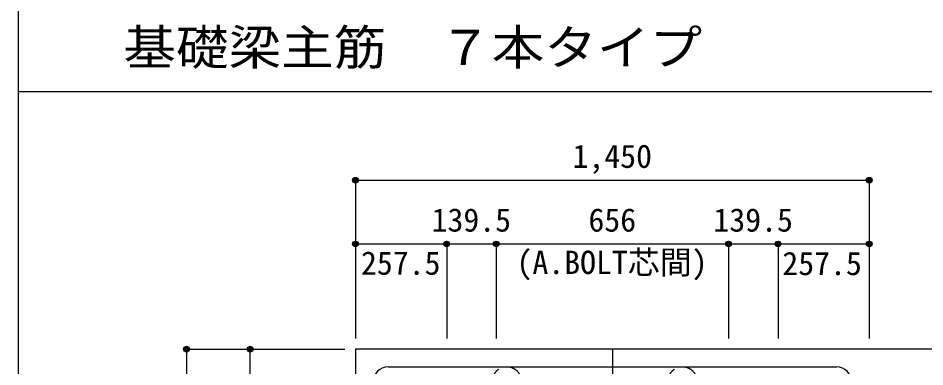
# Model space of a CAD drawing. Units: millimetres at full size, sheet at 1:30. Extents: x -5973 to 5954, y -4195 to 4201.
# Drawn here: x -5973 to -3414, y -1000 to -15 of the extents above; entities that cross this region are included whole.
import ezdxf
from ezdxf.enums import TextEntityAlignment as Align

# ---------------------------------------------------------------- set-up
doc = ezdxf.new("R2010")
doc.units = ezdxf.units.MM
doc.header["$LTSCALE"] = 30
doc.header["$PDMODE"] = 32
doc.header["$PDSIZE"] = 15
doc.linetypes.add('CHAIN1', pattern=[8, 5, -1, 1, -1])
doc.linetypes.add('DASHED2', pattern=[3, 2, -1])
for name, color, linetype in [('0-1_躯体線', 2, 'Continuous'), ('0-4_フープ筋', 7, 'Continuous'), ('0-7_文字', 4, 'Continuous'), ('0-C_中子', 7, 'DASHED2'), ('0-D_寸法', 4, 'Continuous'), ('6-7_文字', 7, 'Continuous'), ('F-0_枠', 6, 'Continuous')]:
    doc.layers.add(name, color=color, linetype=linetype)
doc.styles.add('ＭＳ ゴシック', font='')
doc.styles.get('ＭＳ ゴシック').set_extended_font_data('MS Gothic')

msp = doc.modelspace()

# ---------------------------------------------------------------- linework, layer by layer
at = {"layer": '0-1_躯体線'}
for p, q in [((-3170.8, -949.89), (-5020.8, -949.89)), ((-5020.8, -949.89), (-5020.8, -2399.89))]:
    msp.add_line(p, q, dxfattribs=at)
at = {"layer": '0-4_フープ筋'}
msp.add_line((-4928.8, -999.89), (-3662.8, -999.89), dxfattribs=at)
for centre, start, end in [((-4928.8, -1041.89), 90, 180), ((-3662.8, -1041.89), 0, 90)]:
    msp.add_arc(centre, 42, start, end, dxfattribs=at)
at = {"layer": '0-C_中子'}
for centre in [(-4593.68, -1041.89), (-4097.8, -1041.89)]:
    msp.add_arc(centre, 42, 0, 180, dxfattribs=at)
at = {"layer": '0-D_寸法'}
for p, q in [((-5020.8, -472.85), (-5020.8, -652.85)), ((-5020.8, -472.85), (-5020.8, -652.85)), ((-5020.8, -472.85), (-3570.8, -472.85)), ((-3570.8, -472.85), (-3570.8, -652.85)), ((-5020.8, -652.85), (-4763.3, -652.85)), ((-5020.8, -652.85), (-5020.8, -919.89)), ((-4763.3, -652.85), (-4763.3, -919.89)), ((-4763.3, -652.85), (-4623.8, -652.85)), ((-4623.8, -652.85), (-4623.8, -919.89)), ((-4623.8, -652.85), (-3967.8, -652.85)), ((-3967.8, -652.85), (-3967.8, -919.89)), ((-3967.8, -652.85), (-3828.3, -652.85)), ((-3828.3, -652.85), (-3828.3, -919.89)), ((-3828.3, -652.85), (-3570.8, -652.85)), ((-3570.8, -652.85), (-3570.8, -919.89)), ((-3570.8, -652.85), (-3570.8, -919.89)), ((-5497.84, -949.89), (-5317.84, -949.89)), ((-5497.84, -949.89), (-5317.84, -949.89)), ((-5497.84, -949.89), (-5497.84, -2399.89)), ((-5317.84, -949.89), (-5050.8, -949.89)), ((-5317.84, -1376.39), (-5317.84, -949.89)), ((-5317.84, -949.89), (-5050.8, -949.89))]:
    msp.add_line(p, q, dxfattribs=at)
at = {"layer": '0-D_寸法', "linetype": 'CHAIN1'}
msp.add_line((-4295.8, -949.89), (-4295.8, -2799.89), dxfattribs=at)
at = {"layer": '0-D_寸法'}
for centre, radius in [((-5020.8, -472.85), 8), ((-5020.8, -472.85), 7.2), ((-5020.8, -472.85), 6.4), ((-5020.8, -472.85), 5.6), ((-5020.8, -472.85), 4.8), ((-5020.8, -472.85), 4), ((-5020.8, -472.85), 3.2), ((-5020.8, -472.85), 2.4), ((-5020.8, -472.85), 1.6), ((-5020.8, -472.85), 0.8), ((-3570.8, -472.85), 8), ((-3570.8, -472.85), 7.2), ((-3570.8, -472.85), 6.4), ((-3570.8, -472.85), 5.6), ((-3570.8, -472.85), 4.8), ((-3570.8, -472.85), 4), ((-3570.8, -472.85), 3.2), ((-3570.8, -472.85), 2.4), ((-3570.8, -472.85), 1.6), ((-3570.8, -472.85), 0.8), ((-5020.8, -652.85), 8), ((-5020.8, -652.85), 7.2), ((-5020.8, -652.85), 6.4), ((-5020.8, -652.85), 5.6), ((-5020.8, -652.85), 4.8), ((-5020.8, -652.85), 4), ((-5020.8, -652.85), 3.2), ((-5020.8, -652.85), 2.4), ((-5020.8, -652.85), 1.6), ((-5020.8, -652.85), 0.8), ((-4763.3, -652.85), 8), ((-4763.3, -652.85), 7.2), ((-4763.3, -652.85), 6.4), ((-4763.3, -652.85), 5.6), ((-4763.3, -652.85), 4.8), ((-4763.3, -652.85), 4), ((-4763.3, -652.85), 3.2), ((-4763.3, -652.85), 2.4), ((-4763.3, -652.85), 1.6), ((-4763.3, -652.85), 0.8), ((-4623.8, -652.85), 8), ((-4623.8, -652.85), 7.2), ((-4623.8, -652.85), 6.4), ((-4623.8, -652.85), 5.6), ((-4623.8, -652.85), 4.8), ((-4623.8, -652.85), 4), ((-4623.8, -652.85), 3.2), ((-4623.8, -652.85), 2.4), ((-4623.8, -652.85), 1.6), ((-4623.8, -652.85), 0.8), ((-3967.8, -652.85), 8), ((-3967.8, -652.85), 7.2), ((-3967.8, -652.85), 6.4), ((-3967.8, -652.85), 5.6), ((-3967.8, -652.85), 4.8), ((-3967.8, -652.85), 4), ((-3967.8, -652.85), 3.2), ((-3967.8, -652.85), 2.4), ((-3967.8, -652.85), 1.6), ((-3967.8, -652.85), 0.8), ((-3828.3, -652.85), 8), ((-3828.3, -652.85), 7.2), ((-3828.3, -652.85), 6.4), ((-3828.3, -652.85), 5.6), ((-3828.3, -652.85), 4.8), ((-3828.3, -652.85), 4), ((-3828.3, -652.85), 3.2), ((-3828.3, -652.85), 2.4), ((-3828.3, -652.85), 1.6), ((-3828.3, -652.85), 0.8), ((-3570.8, -652.85), 8), ((-3570.8, -652.85), 7.2), ((-3570.8, -652.85), 6.4), ((-3570.8, -652.85), 5.6), ((-3570.8, -652.85), 4.8), ((-3570.8, -652.85), 4), ((-3570.8, -652.85), 3.2), ((-3570.8, -652.85), 2.4), ((-3570.8, -652.85), 1.6), ((-3570.8, -652.85), 0.8), ((-5497.84, -949.89), 8), ((-5497.84, -949.89), 7.2), ((-5497.84, -949.89), 6.4), ((-5497.84, -949.89), 5.6), ((-5497.84, -949.89), 4.8), ((-5497.84, -949.89), 4), ((-5497.84, -949.89), 3.2), ((-5317.84, -949.89), 8), ((-5317.84, -949.89), 7.2), ((-5317.84, -949.89), 6.4), ((-5317.84, -949.89), 5.6), ((-5317.84, -949.89), 4.8), ((-5317.84, -949.89), 4), ((-5317.84, -949.89), 3.2), ((-5497.84, -949.89), 2.4), ((-5497.84, -949.89), 1.6), ((-5497.84, -949.89), 0.8), ((-5317.84, -949.89), 2.4), ((-5317.84, -949.89), 1.6), ((-5317.84, -949.89), 0.8)]:
    msp.add_circle(centre, radius, dxfattribs=at)
at = {"layer": '0-D_寸法', "color": 7}
for p in [(-5020.8, -472.85), (-5020.8, -472.85), (-3570.8, -472.85), (-5020.8, -652.85), (-5020.8, -652.85), (-4763.3, -652.85), (-4763.3, -652.85), (-4623.8, -652.85), (-4623.8, -652.85), (-3967.8, -652.85), (-3967.8, -652.85), (-3828.3, -652.85), (-3828.3, -652.85), (-3570.8, -652.85), (-3570.8, -652.85), (-5497.84, -949.89), (-5317.84, -949.89), (-5317.84, -949.89)]:
    msp.add_point(p, dxfattribs=at)
at = {"layer": 'F-0_枠'}
msp.add_line((-5972.88, 4201.15), (-5972.88, -4195.24), dxfattribs=at)
at = {"layer": 'F-0_枠', "color": 2}
msp.add_line((-5972.88, -222.05), (3723.6, -222.05), dxfattribs=at)

# ---------------------------------------------------------------- texts
at = {"layer": '0-7_文字', "style": 'ＭＳ ゴシック'}
msp.add_text('(A.BOLT芯間)', height=65.98, dxfattribs=at).set_placement((-4566.31, -757.62), align=Align.BOTTOM_LEFT)
at = {"layer": '0-D_寸法', "style": 'ＭＳ ゴシック'}
for s, p in [('1,450', (-4408.3, -457.85)), ('139.5', (-4806.05, -637.85)), ('656', (-4363.3, -637.85)), ('139.5', (-4010.55, -637.85)), ('257.5', (-5005.28, -759.54)), ('257.5', (-3816.06, -760.65))]:
    msp.add_text(s, height=65.98, dxfattribs=at).set_placement(p, align=Align.BOTTOM_LEFT)
at = {"layer": '6-7_文字', "color": 2, "style": 'ＭＳ ゴシック', "width": 1.1}
msp.add_text('\u3000\u3000基礎梁主筋\u3000７本タイプ', height=98.97, dxfattribs=at).set_placement((-5972.88, -177.05), align=Align.BOTTOM_LEFT)

doc.saveas('drawing.dxf')
